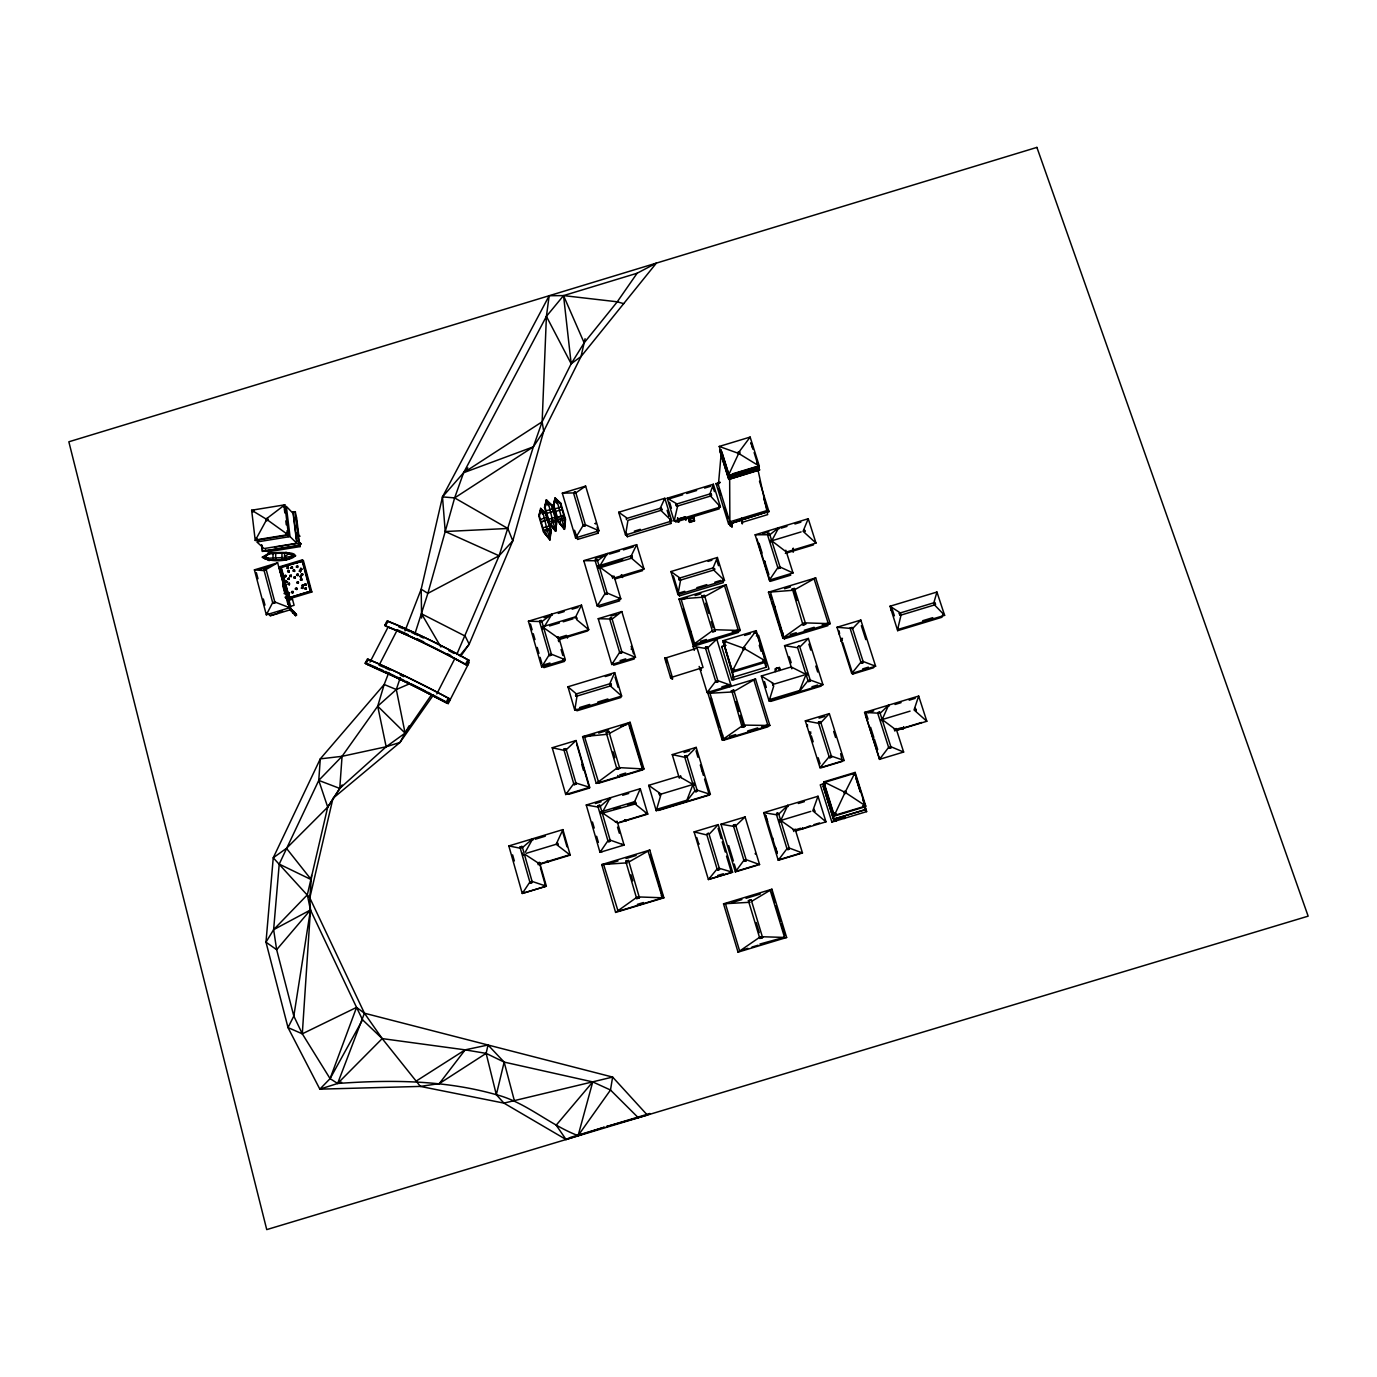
<?xml version="1.0" encoding="UTF-8"?>
<svg xmlns="http://www.w3.org/2000/svg" width="1377" height="1377" viewBox="0 0 1377 1377"><rect width="100%" height="100%" fill="white"/><g stroke="black" fill="none" stroke-linecap="round" stroke-linejoin="round"><path stroke-width="1.5" d="M273.007 560.078L273.007 553.554M275.71 553.434L275.641 559.905M281.958 559.682L281.958 553.158M257.069 540.472L258.669 541.316L258.188 539.577M257.43 538.889L256.053 540.008L255.829 538.304M793.427 548.786L793.049 551.781L793.083 548.975M793.221 548.115L793.204 551.007L813.48 544.879M550.8 532.813L550.92 529.491L546.29 513.776L540.627 508.337L538.837 516.048L543.45 531.763L549.939 539.887L550.8 532.813L546.669 527.959L542.452 510.678L540.627 508.337M556.48 524.241L556.601 520.919L551.97 505.221L546.308 499.782L544.517 507.493L549.148 523.174L555.637 531.298L556.48 524.241L552.332 519.404L548.132 502.157L546.308 499.782M565.31 522.296L565.431 518.957L560.783 503.276L555.12 497.837L553.33 505.531L557.978 521.229L564.467 529.336L565.31 522.296L562.522 519.077M522.64 853.155L523.329 855.444M460.538 656.485L469.196 644.195L512.778 540.886L543.691 431.242L542.142 421.792L546.411 316.366L549.165 295.728L563.537 295.607L617.275 301.804L623.678 303.663M836.166 813.6L834.651 814.633L834.496 812.791M807.438 724.612L807.438 726.815M342.133 784.959L327.709 807.111L307.312 894.861L310.462 909.99L356.557 1007.396L364.44 1013.214L612.627 1077.072L610.493 1090.016L578.099 1135.646C549.371 1124.802 526.272 1102.392 496.34 1094.698C444.478 1079.981 390.982 1079.654 337.64 1083.475L330.084 1078.639L302.303 1033.817L310.462 909.99L309.808 897.89L311.581 875.479M810.124 825.787L802.43 828.868L802.516 827.663M810.709 733.838L809.728 734.148L809.728 732.013M809.728 734.148L810.846 732.03M916.032 710.566L915.292 708.294L915.739 709.258M570.095 1137.522L604.383 1127.195L566.067 1139.519L503.948 1103.115L420.381 1086.419L382.204 1038.602L362.564 1019.806L356.557 1007.396L302.303 1033.817L293.817 1016.071L276.657 949.7L273.627 929.664L279.221 864.102L318.758 780.398L320.29 758.865L384.183 684.489L388.813 672.578M409.692 683.732L396.318 689.533L377.711 706.177L342.064 756.317L339.758 788.419L327.709 807.111L286.485 848.335L273.248 857.785L265.985 942.178L288 1027.586L319.843 1089.155L420.381 1086.419L439.315 1083.579L486.133 1053.371L488.026 1045.005L465.151 1049.859L382.204 1038.602L364.44 1013.214L309.808 897.89L273.248 857.785L320.29 758.865L342.064 756.317L386.162 746.764L399.984 742.461L433.342 695.092M540.92 508.922L538.837 516.048M546.583 500.385L544.517 507.493M555.12 497.837L553.33 505.531M733.201 669.635C730.774 671.821 735.903 672.2 734.389 669.446M718.364 485.169L721.187 453.429M814.358 579.734L828.128 623.058L827.87 625.674L784.322 638.842L782.911 637.327L784.408 636.88M564.019 527.89L564.931 519.112L560.319 503.552L555.43 498.87L553.898 505.514L558.46 520.971L563.985 527.804M555.379 498.44L556.91 500.212L564.467 529.336L565.431 518.957M545.86 514.172L540.937 509.37L539.388 516.014L543.949 531.505L549.509 538.441L550.37 529.543L545.826 514.069L550.37 529.543M545.481 534.431L546.669 527.959L549.939 539.887L550.92 529.491M555.189 529.852L556.101 521.074L551.506 505.514L546.617 500.832L545.085 507.459L549.63 522.933L555.155 529.749M551.179 525.859L552.332 519.404L555.637 531.298L556.601 520.919M821.518 766.042L821.312 767.746L842.225 761.429L840.658 753.632M839.178 631.423L838.886 633.764L839.075 630.993M842.156 640.684L841.175 640.976L841.364 638.308M841.175 640.976L842.466 638.308M306.021 589.167L306.124 587.755L306.021 589.287L305.023 587.807L306.107 588.926L304.61 588.805L305.883 588.805M701.702 596.052L704.404 595.208L715.351 630.907L714.129 631.561L712.649 631.75L701.702 596.052L702.821 596M823.205 786.112L833.515 819.126L865.84 809.504L833.498 819.263L823.171 786.267L823.687 782.67L852.983 773.822M287.673 581.783L287.432 581.645M310.462 909.99L276.657 949.7L265.985 942.178L273.627 929.664L310.462 909.99L293.817 1016.071L288 1027.586L302.303 1033.817M574.777 710.222L577.015 696.073L576.378 693.905L567.944 686.779L614.693 672.63L621.647 696.056L574.777 710.222L567.944 686.779M625.554 535.016L627.946 520.386L660.874 510.402L671.804 521.005L625.554 535.016L618.686 512.261L664.833 498.267L671.804 521.005M934.949 602.472L935.551 604.434L935.172 603.608M712.649 631.75L715.351 630.907M559.991 523.897L560.852 519.077M677.949 594.606L680.565 580.096L679.911 577.979L670.926 571.558L717.4 557.478L724.509 580.492L677.949 594.606L670.926 571.558M874.085 665.435L873.552 667.776L852.776 674.059L853.189 671.752M862.811 799.607L866.615 811.638L831.932 822.103M833.515 819.126L834.152 816.148L823.687 782.67M283.301 586.258L283.146 585.07M585.087 338.725L581.025 356.54L543.691 431.242L533.347 446.837L499.111 555.774L456.751 654.471M549.165 295.728L442.499 496.89L421.19 589.201L405.01 630.89M309.808 897.89L332.959 798.367L399.984 742.461L409.038 725.903M546.669 500.935L545.085 507.459M674.162 520.988L677.622 506.03L676.985 503.93L667.191 498.233L713.355 484.239L720.429 506.96L674.162 520.988L667.191 498.233M647.328 1115.06L606.362 1126.627L649.892 1113.494L647.328 1115.06L612.627 1077.072L503.948 1103.115L496.34 1094.698L504.154 1062.097L488.026 1045.005M890.007 606.241L900.351 612.92L901.04 615.071L897.58 629.582L944.622 615.347L936.945 592.041L890.007 606.241L897.666 630.666L941.92 617.275L942.901 614.607M891.091 610.407L891.762 607.705M731.084 690.927L733.734 690.032L744.888 726.367L743.976 726.867L742.151 727.228L731.789 690.858M844.462 815.993L844.462 818.437L844.118 817.336M578.099 1135.646L592.747 1081.909L504.154 1062.097L486.133 1053.371L465.151 1049.859L415.768 1081.341M897.666 630.666L898.372 628.084M454.634 497.906L507.838 528.475L512.778 540.886L499.111 555.774L445.219 531.522L454.634 497.906L463.601 472.724L546.411 316.366L563.537 295.607L637.121 273.231L656.381 263.11L581.025 356.54L571.18 363.752L542.142 421.792L533.347 446.837L454.634 497.906L442.499 496.89L445.219 531.522L427.868 593.367L414.925 633.764M382.204 1038.602L337.64 1083.475L364.44 1013.214M873.225 739.156L873.775 737.263L870.591 727.245M944.622 615.347L934.535 604.933L933.83 602.782L936.945 592.041M679.309 778.16L672.251 754.613L696.194 747.384L710.377 794.374L656.227 810.726L661.098 794.099L692.975 784.46L686.331 801.638L685.987 800.467L657.69 809.022L658.533 810.451L709.379 795.08L704.542 779.072M386.162 746.764L377.711 706.177L384.183 684.489L396.318 689.533L405.096 733.132L386.162 746.764L339.758 788.419L318.758 780.398L342.064 756.317M853.138 773.977L854.945 773.306L854.893 775.062M742.151 727.228L744.888 726.367M791.809 668.826L784.546 645.658L808.368 638.446L822.947 684.696L769.089 700.979L773.771 685.918M723.958 642.353L725.059 643.868M791.706 589.167L794.426 588.306L805.7 624.056L804.753 624.607L802.98 624.917L792.446 589.184M835.994 814.547L834.083 814.943L835.133 813.325M896.066 728.467L903.639 752.049L879.524 759.329L864.584 712.408L918.666 696.056L914.053 709.93L926.824 721.273L896.685 730.378L882.158 719.569L888.595 705.144L888.957 706.298M396.318 689.533L400.294 677.587M880.264 757.643L879.679 759.415L865.617 715.248L866.116 713.2L868.026 719.224M864.429 809.796L865.496 806.681L854.928 773.22M720.429 506.96L710.566 496.047L709.912 493.947L713.355 484.239M866.615 811.638L863.999 803.652M795.097 829.04L802.481 852.983L778.246 860.281L763.667 812.671L818.007 796.25L812.791 810.795L825.993 821.828L795.682 830.968L780.725 820.468L787.782 805.39L788.143 806.543M734.371 669.721L732.633 670.255L733.029 668.516M341.651 1082.202L319.843 1089.155L330.084 1078.639L356.557 1007.396M802.98 624.917L805.7 624.056M903.794 726.987L902.727 728.949L903.415 727.142M666.33 661.631L667.122 662.595M821.226 686.125L770.655 701.409L770.535 699.292L798.677 690.789L799.039 691.925L806.044 674.455L791.207 666.95L761.343 675.987L769.089 700.979M785.819 550.198L793.014 572.97L769.364 580.147L755.147 534.81L808.23 518.733L803.066 531.298L815.993 543.072L786.405 552.039L771.757 540.8L778.711 527.684L779.055 528.785M282.543 506.099L284.316 505.548L283.851 507.321M724.509 580.492L713.716 570.061L713.062 567.926L717.4 557.478M628.05 804.908L634.022 803.101L640.271 788.694L586.258 805.011L599.993 852.329L624.074 845.048L617.12 821.277L615.244 821.828M621.647 696.056L610.372 685.97L609.736 683.801L614.693 672.63M660.874 510.402L660.237 508.302L664.833 498.267M526.289 853.31L556.17 844.273L562.9 829.608L508.836 845.943L522.262 893.484L546.359 886.203L539.56 862.312L537.684 862.88L538.235 864.773M834.29 815.459L844.652 793.307L844.221 791.93L823.79 781.878L834.29 815.459L865.737 805.975L855.151 772.411L823.79 781.878M728.33 475.547L738.692 453.446L719.224 446.441L728.33 475.547L759.329 466.149L750.138 437.077L719.224 446.441M612.713 578.443L612.163 576.636L613.987 576.085L620.803 598.84L597.222 606L583.779 560.68L636.673 544.655L630.528 557.341L644.023 568.976L614.538 577.91L599.339 566.79L607.257 553.571L607.601 554.673M606.276 732.667L608.961 731.824L619.702 768.297L618.703 768.779L616.948 769.106L606.224 732.633L608.961 731.824M575.001 618.239L581.49 605.14L528.407 621.216L541.66 666.95L565.327 659.79L558.614 636.794L556.773 637.362M865.737 805.975L845.943 792.911L845.512 791.534L855.151 772.411M448.317 698.087L446.062 702.511A78.954 4.992 26.7 0 0 365.972 663.662L368.244 659.273A78.919 5.164 26.7 0 1 448.317 698.087C452.74 699.396 442.516 708.69 449.281 698.552M465.495 664.351L467.887 659.686L468.834 660.134L466.751 665.143L465.495 664.351A79.281 6.541 26.8 0 0 385.508 625.829L387.901 621.182A79.264 6.73 26.8 0 1 467.887 659.686M432.963 694.903A75.615 4.802 26.7 0 1 446.699 702.184L446.372 702.821A75.615 4.785 26.7 0 0 366.351 663.989L365.18 663.284L368.244 659.273M449.59 698.845L448.179 699.292L449.677 700.738M469.127 660.478L467.767 660.822L469.178 662.423L448.213 703.613L435.545 697.347A49.107 3.15 26.7 0 0 381.653 671.201L366.351 663.989M468.834 660.134L466.751 665.143M436.802 693.939L454.875 658.499L467.681 665.384L466.252 663.783L465.805 664.695A77.887 6.437 26.8 0 0 385.87 626.191L384.734 625.451L387.901 621.182M732.392 671.115L743.546 649.342L743.167 648.085L723.045 640.718L732.392 671.115L765.646 661.046L756.214 630.666L723.045 640.718M379.742 663.955L396.937 630.58A59.624 4.974 26.8 0 1 454.875 658.499M367.452 658.894L365.18 663.284M387.126 620.803L384.734 625.451M368.158 660.495L368.623 659.6A78.059 5.112 26.7 0 1 448.627 698.38M385.87 626.191L386.335 625.296M370 662.113L388.09 627.051L396.937 630.58M266.329 614.813L272.663 602.627L264.126 570.612L254.401 569.871L266.329 614.813L289.669 607.722L277.638 562.814L254.401 569.871M603.16 810.864L610.235 797.765L610.579 798.935M255.244 540.49L266.277 520.282L266.122 519.043L251.647 510.23L255.244 540.49L288.499 535.085L284.815 504.825L251.647 510.23M330.084 1078.639L362.564 1019.806M525.239 852.208L532.83 838.696L533.174 839.85M616.948 769.106L619.702 768.297M575.569 537.908L583.177 525.377L585.345 524.723L599.012 530.799L585.638 486.098L562.315 493.173L575.569 537.908L599.012 530.799M552.297 615.209L551.97 614.09L543.691 627.705L559.148 638.653L588.736 629.702L581.49 605.14M546.411 316.366L571.18 363.752L584.158 342.856L617.275 301.804L637.121 273.231M541.66 666.95L549.199 654.815L551.385 654.161L565.327 659.79M597.222 606L604.968 593.659L607.137 593.005L620.803 598.84M611.784 664.506L619.633 652.354L621.819 651.682L635.503 657.328L621.819 611.56L598.22 618.703L611.784 664.506L635.503 657.328M522.262 893.484L529.852 882.089L532.073 881.418L546.359 886.203M769.364 580.147L777.833 567.668L780.019 566.997L793.014 572.97M599.993 852.329L607.911 840.762L610.131 840.09L624.074 845.048M743.167 648.085L756.214 630.666M431.38 694.972L405.096 733.132L377.711 706.177M738.468 452.74L750.138 437.077M665.779 659.015L665.814 660.185M565.723 794.529L573.727 783.702L575.93 783.031L589.666 787.3L576.051 740.533L552.211 747.728L565.723 794.529L589.666 787.3M735.352 871.882L743.89 860.332L746.127 859.661L759.57 864.567L745.077 816.94L720.963 824.221L735.352 871.882L759.57 864.567M778.246 860.281L786.973 848.697L789.193 848.025L802.481 852.983M879.524 759.329L888.63 747.384L890.85 746.713L903.639 752.049M699.155 666.451L707.107 692.545L715.661 681.322L717.847 680.668L730.946 685.333L716.78 639.203L707.795 647.775L705.609 648.447L693.044 646.381L694.266 650.392M439.315 1083.579L465.151 1049.859M301.804 568.942L300.616 568.185L301.873 569.062M625.726 861.245L628.497 860.418L639.427 897.735L637.706 898.372L636.69 898.579L625.726 861.245L628.463 860.47M686.331 801.638L694.869 790.794L697.089 790.123L710.377 794.374M799.039 691.925L808.006 680.686L810.21 680.014L822.947 684.696M851.709 673.456L860.9 662.148L863.104 661.476L875.617 666.227L860.814 620.063L836.992 627.275L851.709 673.456L875.617 666.227M459.763 655.659L469.196 644.195L465.168 636.088L421.569 613.832L440.933 647.052M708.398 879.559L717.09 868.973L719.328 868.302L732.616 872.261L718.226 824.599L694.111 831.88L708.398 879.559L732.616 872.261M820.021 767.764L829.143 756.765L831.364 756.093L844.101 760.5L829.315 713.613L805.338 720.86L820.021 767.764L844.101 760.5M442.499 496.89L467.836 467.887M671.769 676.744L670.616 676.675L671.253 675.728M755.921 633.196L755.594 631.355L754.217 632.835M805.338 720.86L818.644 723.338L820.864 722.667L829.315 713.613M718.226 824.599L709.103 834.324L719.328 868.302M636.69 898.579L639.427 897.735M273.627 929.664L307.312 894.861M836.992 627.275L852.57 628.566L860.814 620.063M808.368 638.446L799.848 647.052L810.21 680.014M672.251 754.613L684.799 757.298L687.003 756.627L696.194 747.384M269.29 553.055L265.021 557.203L262.319 557.151L269.29 553.055C320.135 549.062 283.249 567.84 262.904 557.668M864.584 712.408L880.144 713.286L888.595 705.144M763.667 812.671L776.542 814.771L778.762 814.1L787.782 805.39M720.963 824.221L733.597 826.372L735.817 825.701L745.077 816.94M552.211 747.728L564.071 750.362L566.257 749.69L576.051 740.533M586.258 805.011L598.1 807.06L600.303 806.388L610.235 797.765M508.836 845.943L520.265 848.215L522.485 847.543L532.83 838.696M733.717 690.101L732.839 690.548M266.122 519.043L284.815 504.825M284.368 507.201L286.175 507.872L284.35 508.681M755.147 534.81L769.846 534.724L778.711 527.684M598.22 618.703L612.111 619.065L621.819 611.56M289.91 609.581L292.991 612.163L293.938 611.44L296.571 615.003L295.625 615.708L289.91 609.581L290.874 608.858L296.348 614.727L293.559 611.543M295.625 615.708L291.098 609.133M292.578 613.161L293.421 611.663M610.218 841.227L608.307 841.726L609.443 841.519M528.407 621.216L541.901 621.595L551.97 614.09M596.241 783.41L643.971 768.986L630.115 722.305L582.609 736.678L596.241 783.41L617.705 767.523M583.779 560.68L597.515 560.732L607.257 553.571M692.958 644.797L740.275 630.477L726.144 584.777L679.016 599.047L692.958 644.797L712.047 630.959M782.807 638.016L804.065 622.852L830.245 623.661L815.683 577.91L768.469 592.213L782.807 638.016L830.245 623.661M615.605 912.417L637.396 896.892L663.886 897.838L649.789 850.074L601.732 864.584L615.605 912.417L663.886 897.838M748.399 900.696L751.188 899.869L762.6 937.582L761.515 937.961L759.811 938.408L748.399 900.696L751.188 899.869M722.133 739.914L743.287 725.094L769.881 725.49L755.508 678.981L707.967 693.371L722.133 739.914L769.881 725.49M562.315 493.173L575.844 492.863L585.638 486.098M738.038 952.144L760.5 936.687L786.646 937.496L771.929 889.215L723.527 903.828L738.038 952.144L786.646 937.496M284.523 556.601L289.05 553.657L295.659 555.843L285.125 557.289M542.142 421.792L463.601 472.724L533.347 446.837M264.126 570.612L277.638 562.814M754.613 632.783L755.956 632.714M751.894 901.178L771.929 889.215M294.144 555.826L285.882 552.934L269.531 553.657L263.42 557.1L269.427 553.571C301.907 550.559 300.857 560.473 269.41 560.095L285.796 559.355M733.115 691.925L755.508 678.981M762.548 937.617L759.846 938.426M629.306 861.761L649.789 850.074M746.3 860.745L744.32 861.296L746.317 860.711M815.683 577.91L793.772 590.217L796.99 600.424M726.144 584.777L703.785 597.102L679.016 599.047M609.77 733.235L630.115 722.305M499.111 555.774L427.868 593.367L421.19 589.201L421.62 618.066M568.753 1138.177L566.067 1139.519L556.188 1125.181L592.747 1081.909L610.493 1090.016L638.205 1117.642M285.9 559.888L295.47 555.671M574.57 492.26L575.379 491.727L573.848 492.415M798.367 646.467L799.4 645.933L797.885 646.588M664.73 658.275L666.485 657.793L672.389 677.398L670.668 677.914L664.73 658.275L697.141 648.154L703.045 667.501L670.565 677.639M259.874 569.389L270.047 566.308M280.013 566.653L302.441 559.854L303.422 560.8L311.856 591.99L289.411 598.788L280.013 566.653L281.304 567.548L289.377 597.652L310.668 591.181L302.544 561.11L280.736 567.049L289.411 598.788M297.312 562.659L303.422 560.8M281.304 567.548L302.544 561.11M754.131 452.585L759.536 470.073L728.76 479.403L719.723 450.486L720.946 449.659M719.723 450.486L720.997 450.107M546.101 510.867L552.521 508.905L553.279 511.452L546.858 513.397M554.914 508.905L561.334 506.96M738.692 453.446L759.329 466.149M284.041 593.539L286.123 594.399M555.671 511.452L562.091 509.507M540.421 519.422L546.824 517.408M272.663 602.627L274.815 601.973L289.669 607.722M288.395 597.911L310.875 591.094L311.856 591.99M549.32 521.78L555.757 519.835L555.017 517.356L548.597 519.301M287.638 599.907L288.998 599.494L287.741 600.252M542.899 527.873L549.337 525.928M289.531 606.964L290.891 606.551L289.618 607.291M543.64 530.352L550.043 528.338M732.512 473.86L755.766 466.82M277.861 612.472C277.018 614.349 279.445 610.131 282.474 611.078M270.167 615.605L277.879 613.264M759.123 468.387L729.603 477.337L729.5 476.408L757.78 467.836L757.832 468.782M739.724 474.721L745.766 472.879M759.14 468.817L757.849 469.213L767.678 514.619L742.117 522.365M728.76 479.403L759.502 469.626M720.102 482.656L716.092 483.878L720.051 482.174M668.843 498.939L682.751 494.722M686.727 493.517L696.659 490.505M704.611 488.095L710.584 486.288M595.088 523.415L596.155 523.467L595.191 523.742M660.237 508.302L627.31 518.286L618.686 512.261M676.985 503.93L709.912 493.947M677.622 506.03L710.566 496.047M574.536 530.248L577.686 539.405L598.014 533.243L597.291 530.765M634.315 531.161L640.288 529.336M677.777 517.804L678.482 522.21L677.811 519.146L685.436 516.84L686.073 519.904M678.19 519.129L685.109 517.029L685.712 520.007M626.346 533.57L627.378 536.703L670.909 523.501L670.151 520.282M675.642 522.038L678.19 521.263M678.551 521.16L685.436 519.077M685.78 518.974L719.173 508.853L718.742 505.531M689.584 522.399L688.689 518.389L693.647 516.874L694.507 520.902L689.584 522.399L689.275 521.401L694.215 519.904L694.507 520.902M689.154 518.974L693.612 517.632L689.154 518.974L689.722 521.866L694.266 520.902L693.647 516.874M693.939 517.872L688.999 519.37L688.689 518.389M595.398 558.373L605.57 555.292M609.563 554.088L619.443 551.093M623.402 549.888L633.265 546.893M731.893 523.294L731.841 526.857L731.049 522.038L731.445 525.601L730.344 525.928L729.862 521.814L767.488 510.402L763.805 498.698M728.588 524.052L768.986 511.349L728.588 524.052L716.023 483.396M731.445 523.329L742.186 520.058L741.583 518.131M597.807 566.119L631.699 555.706L632.387 557.943L598.427 568.236L597.756 566.033L598.427 568.236M599.339 566.79L622.731 559.699M742.513 523.639L741.79 518.785M762.755 533.725L768.865 531.883M781.052 528.183L786.99 526.393M794.925 523.983L800.863 522.176M614.607 579.097L622.077 576.843M622.438 576.739L642.646 570.612M622.284 577.497L621.302 574.846M771.757 540.8L801.121 531.901M708.036 561.386L711.875 560.232M544.139 617.671L550.266 615.829M558.236 613.402L564.191 611.595M572.109 609.202L578.065 607.395M679.911 577.979L713.062 567.926M680.565 580.096L713.716 570.061M576.515 617.653L576.171 616.621L542.09 626.914L542.745 629.151M785.355 553.399L792.842 551.127M549.561 625.933L559.337 622.972M563.262 621.784L573.039 618.824M765.078 561.506L764.08 561.816L770.225 581.369L790.759 575.156M684.765 591.301L678.758 593.126L679.463 595.897L723.269 582.643L722.856 579.769M696.796 587.669L706.814 584.623M714.835 582.196L720.842 580.388M610.94 616.07L616.569 614.366M687.175 597.997L681.254 599.787L694.456 643.111M695.075 595.604L700.996 593.814M560.301 637.258L565.964 635.537L567.272 637.844M559.475 639.117L559.423 640.219L558.425 637.826M559.234 639.548L558.253 639.857L558.787 641.665M559.578 639.444L567.083 637.172M567.427 637.069L587.704 630.924M784.563 588.754L790.501 586.946M544.311 664.73L549.957 663.025M771.602 598.22L770.741 598.479L771.722 598.582M772.669 602.558L772.755 604.916L773.513 604.296M631.268 648.911L632.336 648.963L631.372 649.255M689.997 631.647L690.858 631.389M775.268 606.517L773.771 606.982L779.675 625.864L779.64 624.865M774.649 606.792L773.788 607.05L774.683 608.066M776.284 612.008L775.423 612.266L776.318 613.264M620.08 660.581L625.743 658.86M634.263 658.963L613.677 665.194L612.558 662.853M700.411 641.303L706.384 639.496M732.22 631.682L738.175 629.874L724.801 586.602M693.044 646.381L738.502 632.422L738.175 629.874M605.312 676.537L611.095 674.782M744.647 635.451L750.482 633.678M725.765 645.486L721.686 646.708L725.731 645.245M756.334 635.985L758.589 635.296L769.02 669.033L731.979 680.238L721.651 646.484M576.378 693.905L609.736 683.801M783.152 633.11L782.463 635.881L782.429 633.73M577.015 696.073L610.372 685.97M790.278 634.522L796.25 632.714M804.22 630.305L814.186 627.292M822.155 624.883L828.128 623.058M743.546 649.342L744.905 648.928L765.646 661.046M672.32 677.157L670.668 677.914M579.631 707.52L589.717 704.456M597.79 702.029L607.877 698.965M621.061 697.45L576.963 710.79L575.603 708.742M900.351 612.92L933.83 602.782M838.765 633.42L839.746 633.127M901.04 615.071L934.535 604.933M732.53 675.677L733.734 679.636L732.564 672.234L765.732 662.199L756.937 633.936M841.054 640.632L842.035 640.322M733.356 677.174L766.06 667.277L765.732 662.199M922.659 620.734L932.78 617.671M779.175 669.756C781.361 666.124 773.151 668.017 775.699 671.615L775.406 668.671L779.399 667.466L779.675 670.427L779.399 667.466M779.606 668.172L775.406 668.671M721.858 686.83L727.538 685.109M707.107 692.545L730.946 685.333M594.675 734.268L584.691 737.28L598.857 783.152L642.663 769.898L643.145 768.332L642.147 768.159M598.668 733.063L608.651 730.034M620.631 726.419L626.621 724.612M710.635 699.068L711.496 698.793M710.739 699.43L711.599 699.172M629.737 727.59L630.907 727.073L629.96 725.249L633.127 735.903M630.167 727.762L630.907 727.073M804.065 675.057L774.356 684.042L761.343 675.987M862.69 668.895L868.388 667.157M811.948 686.762L817.628 685.04M722.581 734.819L722.202 737.074L720.412 730.757M729.672 736.385L735.679 734.578M747.711 730.929L757.746 727.899M761.756 726.695L767.764 724.87L754.148 680.823M722.787 738.967L724.078 740.086L767.901 726.832L767.764 724.87M684.008 752.513L689.722 750.792M619.719 774.872L625.709 773.065M819.057 718.157L824.771 716.436M576.653 744.045L589.459 788.057L568.684 794.34L567.255 792.808M868.009 712.632L873.724 710.911M895.016 704.473L901.074 702.649M909.147 700.205L915.206 698.363M809.607 733.786L810.605 733.493M656.227 810.726L648.687 785.338L678.723 776.249L692.975 784.46M595.363 803.531L601.078 801.793M622.679 795.269L628.721 793.445M882.158 719.569L910.077 711.134M635.227 801.483L600.561 811.965L600.957 813.566L635.899 803.772L635.227 801.483L635.468 802.498M614.108 809.108L620.08 807.318M895.721 729.466L901.487 727.727M535.188 839.247L545.275 836.2M894.861 730.567L902.503 728.261M902.864 728.158L921.643 722.477M619.633 822.189L625.347 820.468M625.709 820.365L646.329 814.134L645.4 812.723M640.271 788.694L647.775 814.1L617.688 823.188L602.162 812.723L610.131 840.09M625.554 821.157L624.573 819.917M540.662 863.551L569.303 854.893M562.9 829.608L570.233 855.134L540.111 864.24L524.293 853.912L532.073 881.418M540.507 864.343L540.576 863.19M824.324 783.479L820.244 784.856L831.915 822.241M798.299 803.48L804.392 801.655M844.221 791.93L845.512 791.534M607.894 863.999L617.98 860.952M626.053 858.508L636.157 855.461M844.652 793.307L845.943 792.911M540.438 867.889L545.688 886.358L524.775 892.675L523.053 891.78M650.305 856.752L651.166 856.494L650.271 855.065M780.725 820.468L810.778 811.397M834.152 816.148L865.496 806.681M794.787 830.004L800.588 828.248M813.91 824.651L819.556 822.947M833.205 820.623L835.598 819.9L835.942 821.019L835.891 818.592M837.956 819.177L844.824 817.112M658.636 885.927L659.067 884.241M717.606 875.497L723.39 873.758M731.462 872.467L710.446 878.801L709.912 877.82M736.471 871.193L755.577 865.427M661.545 894.912L662.544 895.033L661.907 896.117M800.106 853.344L779.072 859.696L779.003 858.577M661.253 895.756L662.13 895.48L660.289 889.129M637.327 904.379L643.403 902.537M660.426 898.51L618.118 911.281L603.849 865.221M731.772 902.623L741.928 899.56M746.007 898.338L760.242 894.034M741.773 950.13L747.883 948.288M751.945 947.066L758.056 945.224M784.374 937.289L759.88 944.054M788.35 849.316C791.448 848.593 785.441 850.125 788.47 849.454M609.15 841.364L610.286 841.14M777.248 813.17C780.311 812.482 774.373 814.014 777.368 813.359M707.382 833.739L708.656 833.257L707.141 833.808M696.297 791.379C699.223 790.863 693.457 792.102 696.28 791.637M268.36 558.236L265.021 558.942L265.021 557.203L268.36 558.236L283.008 557.582M296.778 543.244L290.031 536.6L256.879 541.987L264.074 548.562L296.778 543.244L292.957 512.055L295.212 511.676L299.601 545.395L262.577 551.402L261.51 544.844M295.504 512.003L292.957 512.055M266.277 520.282L267.637 520.076L288.499 535.085M296.984 532.882L295.9 533.054L299.997 536.221L298.912 536.393L296.537 516.995M258.893 539.388L285.435 535.068M297.122 533.312L296.021 533.501L296.726 539.164M274.608 547.185L297.071 543.554M299.876 544.259L300.926 543.726L299.825 543.915L300.169 546.583L267.689 551.867L265.486 549.853M262.25 551.11L299.601 545.395M582.609 736.678L607.911 734.234M768.469 592.213L791.672 590.389M601.732 864.584L627.43 862.811M723.527 903.828L750.069 902.262M707.967 693.371L731.015 692.046M445.219 531.522L507.838 528.475M713.785 629.685L740.275 630.477M724.87 642.663L723.768 641.131L725.662 640.959M619.719 767.643L643.971 768.986M825.512 783.909L824.41 782.618L826.166 782.067M784.546 645.658L797.644 647.724L808.006 680.686M287.053 533.123L287.586 534.844L285.951 534.31M864.05 803.841L864.653 806.302L862.708 806.147M285.022 558.064L289.05 559.045M694.111 831.88L706.883 834.996L717.09 868.973M764.08 659.239L764.683 660.926L762.892 660.599M285.9 552.315L289.05 553.657M252.766 512.278L252.266 510.729L253.953 510.574M387.488 621.182L388.262 621.561A75.632 6.437 26.9 0 1 468.18 660.013M279.221 864.102L311.254 879.628L286.485 848.335M263.42 557.1L269.513 560.181M262.319 557.151L269.272 560.628M864.102 804.616L864.704 805.82L863.104 805.683M544.104 885.428L545.688 886.358M547.048 860.935L548.511 861.933M648.687 785.338L661.098 794.099M556.17 844.273L570.233 855.134M560.783 503.276L556.91 500.212L555.206 500.729L557.048 503.638M267.121 613.195L270.426 615.812L290.685 609.667L290.013 607.171M551.97 505.221L548.132 502.157L546.411 502.674L548.253 505.583M634.022 803.101L647.775 814.1M546.29 513.776L542.452 510.678L540.748 511.211L542.59 514.103M576.515 619.512L588.736 629.702M293.146 612.49L296.571 615.003M290.805 609.34L293.714 612.231M287.982 604.09L290.977 606.896M286.175 597.343L289.084 599.838M285.022 597.222L288.034 599.787L279.101 567.152L287.397 598.1M288.998 599.494L285.986 596.929L287.982 604.348M284.523 559.51L284.574 553.038M600.785 850.625L602.007 851.778M446.699 702.184L448.213 703.613M555.465 498.973L560.319 503.552M298.103 544.552L300.169 546.583M298.052 540.868L300.926 543.726M298 541.144L300.961 544.087M293.129 513.466L286.347 506.409L290.031 536.6M621.819 844.273L622.903 845.478M659.514 885.652L650.357 855.478M588.168 786.491L589.459 788.057M557.978 521.229L564.381 529.147M549.148 523.174L555.551 531.109M543.45 531.763L549.853 539.698M650.443 855.565L651.166 856.494M624.9 819.763L625.915 821.053M915.998 710.566L915.585 709.603M290.874 608.858L293.525 612.438M617.722 775.475L618.824 777.11M542.435 665.298L544.001 667.621L564.553 661.39L563.107 659.032M557.375 842.672L558.046 844.944L557.341 842.758M558.029 637.861L559.423 640.219M806.939 672.819L807.576 675.023M566.274 635.365L567.617 637.74M642.663 769.898L628.618 724.009M642.164 766.369L643.145 768.332M632.731 734.44L633.678 736.437M630.115 725.748L631.045 727.504M762.978 661.752L764.304 662.371L764.941 661.063M698.466 843.172L699.017 844.29M881.177 720.842L880.729 719.5M814.736 811.466L814.031 809.177L814.358 810.433M597.979 604.365L599.202 607.05L619.667 600.854L618.583 598.117M584.158 342.856L563.537 295.607L571.18 363.752M632.336 648.963L631.286 646.295L633.54 653.868M779.83 821.931L779.141 819.694L779.847 822M596.809 530.093L598.014 533.243M597.033 527.219L598.134 530.128M770.363 540.318L770.879 542.09M621.629 574.657L622.628 577.393M675.987 504.361L676.555 506.151L675.952 504.206M708.862 793.565L709.379 795.08M701.564 769.382L702.132 771.051M664.747 658.309L666.485 657.793M318.758 780.398L327.709 807.111M892.416 609.736L894.396 615.846M918.666 696.056L926.824 721.273M903.088 728.846L902.4 727.917L902.727 728.949M861.348 625.692L865.806 639.599M894.207 729.035L894.809 730.912M880.144 713.286L890.85 746.713M852.57 628.566L863.104 661.476M877.941 713.957L888.63 747.384M850.384 629.237L860.9 662.148M808.23 518.733L815.993 543.072M874.429 739.311L877.683 749.501M842.776 642.646L852.776 674.059M575.569 695.092L575.844 696.228L575.638 695.351M793.41 551.678L792.739 550.783L793.049 551.781M750.999 442.705L752.875 448.627M751.033 443.153L752.909 449.074M756.644 460.934L759.536 470.073M856.046 778.177L860.35 791.809M856.012 778.332L860.315 791.964M759.484 481.227L769.003 511.814M808.884 644.109L810.76 650.099M815.804 666.055L817.68 672.01M833.67 731.428L835.564 737.487M626.225 518.613L626.569 519.749M769.846 534.724L780.019 566.997M767.678 535.378L777.833 567.668M820.864 722.667L831.364 756.093M818.644 723.338L829.143 756.765M759.071 543.33L762.101 553.003M764.545 560.783L768.865 574.57M844.084 816.148L844.101 818.558L843.757 817.439M756.851 538.717L763.478 559.888M770.707 592.953L784.322 638.842M772.807 602.816L777.265 617.068L773.96 606.706M783.014 635.399L780.157 628.514M779.761 625.089L782.876 635.055M789.314 656.812L791.19 662.767M811.328 735.834L813.205 741.824M818.196 757.78L820.072 763.753M721.858 451.966L729.5 476.408M721.324 450.881L729.999 478.576M836.269 818.506L836.321 820.899L835.977 819.797M719.655 450.038L728.708 478.972M818.007 796.25L825.993 821.828M731.669 524.809L732.271 526.737M731.445 525.601L731.841 526.857M718.295 484.687L730.309 523.535M718.863 489.093L720.791 495.238M724.612 507.511L727.796 517.752M729.07 521.849L730.344 525.928M576.464 617.791L576.843 618.841L576.154 616.655M712.563 485.685L714.422 491.641M759.243 645.365L761.102 651.338M764.82 663.284L766.06 667.277M764.493 681.563L766.352 687.519M714.388 568.408L714.697 569.562L714.456 568.667M744.527 647.672L744.905 648.928M716.625 559.664L718.501 565.689M793.221 829.608L793.806 831.519M804.719 530.799C803.531 527.477 805.7 533.983 804.529 530.765M711.341 494.498C710.446 491.882 712.219 497.338 711.289 494.601M778.762 814.1L789.193 848.025M776.542 814.771L786.973 848.697M732.564 672.234L723.252 641.923L733.39 677.381M736.11 701.685L739.105 711.427M740.292 715.334L743.287 725.094M705.661 603.212L708.794 613.402M711.289 621.543L713.166 627.654M678.827 522.107L678.069 520.885L678.482 522.21M677.518 518.217L677.811 519.146M765.819 815.511L767.678 821.621M775.561 847.303L777.282 852.931M669.601 502.295L671.408 508.216M765.354 814.874L777.196 853.533M667.105 510.351L668.929 516.323M669.687 519.559L670.909 523.501M814.392 810.192L814.719 811.397M707.795 647.775L717.847 680.668M705.609 648.447L715.661 681.322M771.722 892.193L774.907 902.658M775.819 905.877L780.466 920.903M781.241 923.64L784.804 935.086M710.222 694.111L724.078 740.086M770.397 890.971L784.339 936.687M694.645 644.229L695.058 645.572M673.37 575.896L679.463 595.897M683.302 609.65L686.434 619.943M688.861 627.895L693.216 642.181M710.549 698.363L719.379 727.366M684.507 613.781L690.238 632.628L689.911 631.355M693.079 642.181L692.579 640.15M701.306 670.255L700.79 668.103M755.302 854.084L755.198 853.396M735.817 825.701L746.127 859.661M733.597 826.372L743.89 860.332M756.197 922.521L759.261 932.642M728.674 845.547L733.39 861.004M734.268 864.016L736.127 870.161M636.673 544.655L644.023 568.976M696.039 750.861L697.881 757.195M700.291 764.992L703.389 775.423M718.071 828.352L721.169 838.61M722.236 841.881L725.3 852.07M726.54 856.15L730.843 870.419M626.191 532.744L627.378 536.703M687.003 756.627L697.089 790.123M684.799 757.298L694.869 790.794M694.232 784.115L694.524 785.131L693.853 782.928M725.662 904.465L739.415 950.233M680.599 775.716L681.167 777.592M696.796 837.612L698.569 843.499M597.515 560.732L607.137 593.005M575.844 492.863L585.345 524.723M595.363 561.386L604.968 593.659M612.111 619.065L621.819 651.682M573.693 493.517L583.177 525.377M609.925 619.719L619.633 652.354M576.498 535.395L577.686 539.405M633.868 738.347L641.957 765.629M615.037 677.105L618.049 687.278M653.318 864.67L656.881 876.822M657.466 878.784L658.567 882.45M662.044 896.565L662.44 897.907L648.274 851.812M613.092 751.859L614.83 757.729M617.533 827.112L619.323 833.223M630.959 874.843L632.714 880.85M561.093 649.565L562.814 655.486M600.303 806.388L601.697 811.139M598.1 807.06L607.911 840.762M541.901 621.595L551.385 654.161M581.714 764.338L583.487 770.38M539.732 622.249L549.199 654.815M592.454 822L594.227 828.059M596.602 836.235L598.393 842.414M530.438 623.953L532.142 629.805M533.278 633.713L534.982 639.582M537.254 647.431L538.975 653.387M540.128 657.363L541.85 663.318M566.257 749.69L575.93 783.031M564.071 750.362L573.727 783.702M635.64 802.757L635.899 803.755M631.716 555.74L632.37 557.892M562.9 832.603L566.98 846.786M539.319 863.947L539.853 865.84M522.485 847.543L523.845 852.311M520.265 848.215L529.852 882.089M512.623 854.876L514.344 860.969M302.441 559.854L310.875 591.094M302.011 560.594L310.135 590.699M282.905 584.416L285.263 593.246M282.715 585.38L284.832 593.298M266.277 569.958L274.815 601.973M504.154 1062.097L514.378 1100.705M256.363 572.66L257.981 578.736M263.351 598.995L264.969 605.088M683.13 609.099L683.801 611.698M486.133 1053.371L496.34 1094.698M708.604 690.841L709.121 693.01M712.098 703.492L712.615 705.592M719.001 726.127L719.276 727.194M757.281 863.775L757.488 864.859M729.431 684.541L729.827 686.744M295.212 511.676L299.308 545.103M293.421 513.776L296.812 541.419M284.35 509.008L284.832 512.967M285.796 520.885L286.278 524.844M287.001 530.782L287.483 534.741M267.499 518.819L267.637 520.076M261.837 545.137L262.577 551.402M741.755 520.299L742.083 523.759M772.669 837.887L772.79 839.144M770.259 594.675L770.363 597.274M770.104 578.512L770.225 581.369M772.566 602.283L772.652 604.555M729.655 477.767L729.862 521.814M366.678 663.37A75.615 4.802 26.7 0 1 377.401 667.948M378.882 668.602A75.615 4.802 26.7 0 1 383.495 670.685M385.095 671.425A75.615 4.802 26.7 0 1 395.113 676.09M396.834 676.916A75.615 4.802 26.7 0 1 403.926 680.307M405.716 681.185A75.615 4.802 26.7 0 1 409.348 682.958M411.155 683.853A75.615 4.802 26.7 0 1 425.768 691.202M427.593 692.132A75.615 4.802 26.7 0 1 431.19 693.974M379.019 665.177A78.076 5.078 26.7 0 1 383.581 667.208M385.147 667.931A78.076 5.078 26.7 0 1 390.001 670.151M400.208 674.971A78.076 5.078 26.7 0 1 403.736 676.658M397.247 629.788A77.887 6.472 26.8 0 1 408.246 634.659M416.732 638.584A77.887 6.472 26.8 0 1 423.772 641.923M447.25 653.662A77.887 6.472 26.8 0 1 450.813 655.521M398.659 626.742A75.632 6.403 26.8 0 1 403.22 628.704M404.786 629.392A75.632 6.403 26.8 0 1 409.64 631.578M411.293 632.318A75.632 6.403 26.8 0 1 418.143 635.486M419.882 636.312A75.632 6.403 26.8 0 1 423.428 637.999M448.782 650.65A75.632 6.403 26.8 0 1 454.135 653.438M298.207 583.211L298.327 581.8L298.189 583.314L297.225 581.851L298.155 583.297M285.693 575.328L285.796 576.774L284.161 576.378C287.913 577.17 282.715 575.569 285.263 575.62L285.951 576.361L284.591 575.379L285.521 576.515L285.693 575.328M288.361 567.117L288.395 568.632L286.829 568.15L288.241 568.512L288.361 567.117M289.015 577.961L289.015 579.476L287.896 578.478L288.877 579.166L289.015 577.961M289.118 570.612L289.032 572.161L288 570.68L289.239 571.971L288 571.145L288.963 571.782L289.118 570.612M289.325 592.644L289.325 594.158L287.793 593.694L289.187 594.158L288.206 592.695L289.153 593.883L289.325 592.644M289.394 583.211L289.445 584.709L287.879 584.261L289.187 584.537L288.963 583.504L289.29 584.657L289.394 583.211M291.235 575.156L291.184 576.688L290.117 575.207L291.356 576.498L291.235 575.156M292.406 566.945L292.458 568.46L291.304 566.997C295.177 569.596 288.447 566.618 292.096 568.064L292.406 566.945M292.871 591.387L292.871 592.902L291.752 591.903L292.853 592.558L292.871 591.387M294.489 569.958L294.609 571.403L292.974 571.007L294.299 571.421L293.387 570.009L294.626 571.317L293.387 570.474L294.334 571.128L294.489 569.958M295.332 576.843L295.315 578.013L294.23 577.359L295.16 578.013L294.23 576.894L295.16 578.013L295.332 576.843M296.761 588.082L296.761 589.597L295.659 588.134L296.537 589.184L296.761 588.082M297.656 565.947L297.656 567.479L296.141 566.98L297.346 567.238L296.554 565.999L297.604 567.152L297.656 565.947M298 574.054L298.034 575.569L296.468 575.104L298 575.586L296.898 574.106L297.845 575.207L296.898 574.57L297.673 575.173L298 574.054M300.616 570.164L300.565 571.713L300.616 570.164M301.356 575.655L301.305 577.187L300.255 575.706L301.184 576.894L301.356 575.655M301.701 578.719L301.735 580.233L300.186 579.769L301.649 580.268L300.599 579.252L301.683 579.906L301.701 578.719M302.527 573.675L302.596 575.156L301.597 575.052L302.82 574.57L301.425 573.727L302.303 574.794L302.527 573.675M302.716 587.015L302.82 588.461L301.184 588.065L302.458 588.34L301.597 587.067L302.579 588.22L302.716 587.015M303.456 584.623L303.405 586.137L302.355 584.674L303.301 585.776L303.456 584.623M305.78 583.865L305.814 585.38L305.35 584.158L305.66 585.277L304.248 584.915L306.055 584.726L304.678 583.917L305.591 585.036L305.78 583.865M301.597 569.527L300.203 569.183L301.597 569.596M265.641 519.336C267.431 523.983 269.238 515.652 265.641 519.336M899.301 613.264L899.904 615.226L899.336 613.264M292.647 592.695L291.339 592.437L292.664 592.661M295.487 588.564L296.434 589.184L295.487 588.564M300.41 571.489L299.102 571.214L300.358 571.489M288.154 568.443L288.051 568.408M287.173 582.127L285.848 581.851L287.259 582.213M289.962 575.638L290.995 576.206L290.031 575.517M846.425 792.481C843.326 796.835 843.688 787.833 846.425 792.481M742.771 648.119C744.165 653.163 746.85 644.78 742.771 648.119M671.339 678.448L672.596 678.844L671.339 678.448M737.659 452.551C739.019 457.818 742.031 449.109 737.659 452.551M287.552 535.309C288.413 539.13 290.771 532.847 287.552 535.309M729.517 475.099L730.705 475.53L729.517 475.099M756.007 467.061L757.212 467.492L756.007 467.061M767.454 534.121L769.399 533.57L767.54 534.035M263.833 569.303L265.795 568.89L263.833 569.303M778.28 568.494L780.208 567.944L778.28 568.494M272.921 603.384L274.884 602.954L272.921 603.384M563.847 749.174L565.809 748.64L563.933 749.105M733.373 825.15L735.352 824.565L733.442 825.098M288.912 571.903L287.586 571.662L288.946 571.868M288.809 579.235L287.483 578.994L288.688 579.235M574.123 784.666L576.102 784.115L574.123 784.666M705.42 647.224L707.365 646.708L705.523 647.156M716.126 682.235L718.054 681.718L716.126 682.235M877.734 712.701L879.714 712.133L877.734 712.701M583.607 526.1L585.483 525.635L583.607 526.1M684.61 756.093L686.572 755.56L684.713 756.025M539.526 620.941L541.419 620.459L539.646 620.855M595.174 560.06L597.05 559.596L595.174 560.06M889.129 748.296L891.091 747.728L889.129 748.296M549.612 655.607L551.506 655.125L549.612 655.607M605.398 594.416L607.291 594.003L605.398 594.416M609.753 618.411L611.629 617.98L609.753 618.411M850.229 628.015L852.139 627.499L850.229 628.015M808.523 681.598L810.451 681.064L808.626 681.529M620.08 653.146L621.974 652.646L620.08 653.146M861.434 663.043L863.345 662.526L861.434 663.043M818.489 722.133L820.434 721.6L818.489 722.133M829.66 757.729L831.605 757.195L829.66 757.729M520.058 846.941L522.003 846.442L520.058 846.941M717.572 869.989L719.534 869.438L717.572 869.989M597.911 805.786L599.821 805.252L597.911 805.786M287.242 582.023L286.261 580.87L287.225 581.972M530.265 883.018L532.21 882.502L530.386 882.95M298.482 582.729L297.225 582.333L298.482 582.729M288.946 593.848L288.206 593.177L289.015 593.745M296.382 589.27L295.229 589.132L296.503 589.39M303.078 585.81L301.942 585.655L303.147 585.896M297.948 583.005L296.795 582.85L298 583.091M300.978 576.843L299.842 576.688L301.047 576.756M287.001 582.006L286.261 581.335L287.07 581.92M294.953 578.03L293.8 577.875L295.005 578.116M290.857 576.343L289.704 576.188L290.908 576.429M1036.898 147.391L68.85 441.793L266.742 1229.609L1308.15 916.153L1036.898 147.391M547.564 519.955L541.144 521.917L547.598 520.024M563.813 515.342L557.392 517.287L563.813 515.342M292.475 599.219L288.981 600.269L290.616 606.345L294.11 605.295L292.458 599.219M564.553 517.821L558.115 519.766L564.57 517.872M292.027 568.15L290.891 567.995L292.027 568.15M302.217 574.88L300.995 574.725L302.269 575.001M300.306 571.283L299.515 570.216L300.444 571.352M303.215 585.673L302.355 585.139L303.164 585.638M301.46 579.786L300.599 578.77L301.408 579.751M288.12 568.167L287.242 567.169L288.068 568.133M292.647 592.489L291.752 591.439L292.699 592.558M289.187 584.313L288.292 583.263L289.222 584.382M772.48 683.319L773.117 685.522L772.48 683.319M611.354 685.471L610.803 683.577L611.371 685.471M659.187 793.393L659.841 795.613L659.239 793.548M661.287 508.01L661.855 509.903L661.287 508.01M678.844 578.357L679.412 580.251L678.844 578.357"/></g></svg>
